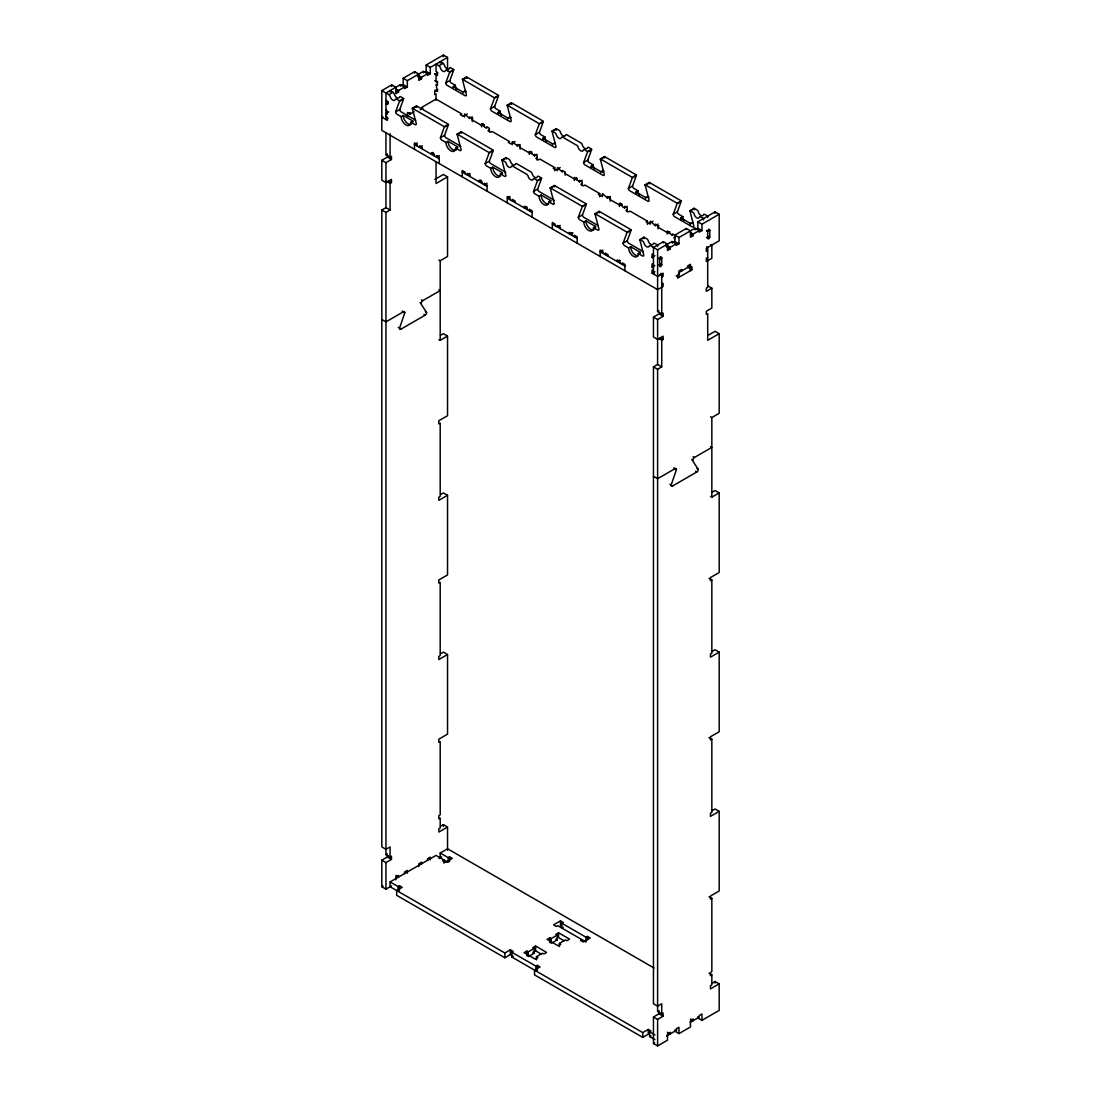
<?xml version="1.0" encoding="UTF-8"?>
<svg xmlns="http://www.w3.org/2000/svg" width="1101" height="1101" viewBox="0 0 1101 1101"><rect width="100%" height="100%" fill="white"/><g stroke="black" fill="none" stroke-linecap="round" stroke-linejoin="round"><path stroke-width="1.5" d="M627.253 211.887L627.253 207.896L624.501 206.314L624.501 207.896L622.203 206.575L622.203 204.979L619.45 203.396L619.45 206.479M420.087 302.541L426.596 312.491A1.954 1.129 -60 0 1 425.234 315.12L400.902 329.171A1.954 1.129 -60 0 1 399.553 328.098L404.755 312.877A1.954 1.129 -60 0 0 403.393 311.803L402.099 311.06M691.731 459.365L698.24 469.315A1.954 1.129 -60 0 1 696.878 471.957L672.546 486.009A1.954 1.129 -60 0 1 671.197 484.935L676.399 469.714A1.954 1.129 -60 0 0 675.037 468.641L673.743 467.897M395.631 111.848L399.512 101.278L403.64 98.897L399.759 109.467L395.631 111.848A1.954 1.129 60 0 0 397.007 114.243L401.136 116.623A6.826 3.936 60 0 0 405.966 124.991A6.826 3.936 60 0 0 410.797 122.197L412.861 121.014L403.214 115.44L401.136 116.623M445.726 82.933L449.607 72.349L453.75 69.969L449.869 80.538L445.726 82.933A1.954 1.129 60 0 0 447.102 85.314L465.035 95.663A1.954 1.129 60 0 0 466.411 94.865L462.53 79.809A1.954 1.129 60 0 1 462.461 79.327L466.604 76.932L498.602 95.402L494.459 97.796L462.461 79.327M440.414 137.708L444.295 127.138L448.437 124.757L444.556 135.327L440.414 137.708A1.954 1.129 60 0 0 441.79 140.102L445.933 142.483A6.826 3.936 60 0 0 450.763 150.851A6.826 3.936 60 0 0 455.58 148.057L457.658 146.873L447.997 141.3L445.933 142.483M490.523 108.793L494.404 98.223L498.533 95.828L494.652 106.398L490.523 108.793A1.954 1.129 60 0 0 491.899 111.173L509.818 121.523A1.954 1.129 60 0 0 511.194 120.725L507.313 105.668A1.954 1.129 60 0 1 507.258 105.187L511.401 102.792L543.385 121.261L539.256 123.656L507.258 105.187M485.211 163.567L489.092 152.998L493.234 150.617L489.339 161.186L485.211 163.567A1.954 1.129 60 0 0 486.587 165.962L490.729 168.343A6.826 3.936 60 0 0 495.546 176.71A6.826 3.936 60 0 0 500.377 173.917L502.441 172.733L492.794 167.159L490.729 168.343M535.306 134.652L539.187 124.083L543.33 121.688L539.449 132.258L535.306 134.652A1.954 1.129 60 0 0 536.682 137.033L554.615 147.383A1.954 1.129 60 0 0 555.991 146.584L552.11 131.528A1.954 1.129 60 0 1 552.055 131.047L556.184 128.652L559.102 130.331A1.954 1.129 60 0 1 560.395 132.148A3.895 2.257 60 0 0 564.207 136.152M533.517 191.464L537.398 180.894L541.541 178.5L537.66 189.069L533.517 191.464A1.954 1.129 60 0 0 534.893 193.845L539.036 196.239A6.826 3.936 60 0 0 543.853 204.593A6.826 3.936 60 0 0 548.683 201.813L550.748 200.616L541.1 195.042L539.036 196.239M583.613 162.535L587.507 151.966L591.636 149.585L587.755 160.154L583.613 162.535A1.954 1.129 60 0 0 585.003 164.93L602.921 175.279A1.954 1.129 60 0 0 604.298 174.481L600.417 159.425A1.954 1.129 60 0 1 600.362 158.929L604.49 156.548L636.488 175.018L632.346 177.399L600.362 158.929M578.314 217.324L582.195 206.754L586.324 204.359L582.443 214.929L578.314 217.324A1.954 1.129 60 0 0 579.69 219.718L583.819 222.099A6.826 3.936 60 0 0 588.65 230.453A6.826 3.936 60 0 0 593.48 227.673L595.545 226.476L585.897 220.902L583.819 222.099M628.41 188.395L632.291 177.825L636.433 175.444L632.552 186.014L628.41 188.395A1.954 1.129 60 0 0 629.786 190.79L647.718 201.139A1.954 1.129 60 0 0 649.095 200.341L645.214 185.285A1.954 1.129 60 0 1 645.145 184.789L649.287 182.408L681.285 200.877L677.143 203.272L645.145 184.789M623.097 243.183L626.978 232.614L631.121 230.219L627.24 240.789L623.097 243.183A1.954 1.129 60 0 0 624.473 245.578L628.616 247.959A6.826 3.936 60 0 0 633.447 256.313A6.826 3.936 60 0 0 638.263 253.533L640.342 252.335L630.68 246.762L628.616 247.959M673.206 214.255L677.087 203.685L681.216 201.304L677.335 211.874L673.206 214.255A1.954 1.129 60 0 0 674.583 216.649L692.501 226.999A1.954 1.129 60 0 0 693.878 226.2L689.997 211.144A1.954 1.129 60 0 1 689.942 210.663L694.084 208.268L696.988 209.947A1.954 1.129 60 0 1 698.282 211.764A3.895 2.257 60 0 0 700.883 215.383A3.895 2.257 60 0 0 703.484 214.764A1.954 1.129 60 0 1 704.791 214.447L707.695 216.126L707.695 217.516M658.976 275.567L658.288 275.966M660.008 274.975L659.32 275.374M661.04 274.383L660.352 274.782M661.729 284.058L663.105 283.274L663.105 286.453L657.6 289.632L381.813 130.413L381.813 90.612L391.695 84.901L395.837 87.296L395.837 93.668L398.59 92.071L398.59 90.475L404.562 87.02L404.562 88.617L407.329 87.02L407.329 80.662L403.186 78.267L403.186 84.639L407.329 87.02M403.186 78.267L414.678 71.634L418.82 74.028L418.82 80.387L421.573 78.804L421.573 77.208L427.546 73.753L427.546 75.35L430.298 73.753L430.298 67.395L447.543 57.445L447.543 70.712M430.298 73.753L426.17 71.372L426.17 65L443.4 55.05L447.543 57.445M404.562 87.02L400.434 84.639L385.956 92.993L385.956 119.541L388.02 118.344M407.329 80.662L423.417 71.372L427.546 73.753M401.287 85.727L403.186 84.639M424.449 72.363L426.17 71.372M388.859 94.672L392.988 92.291A1.954 1.129 60 0 1 394.296 94.094A3.895 2.257 60 0 0 396.897 97.728A3.895 2.257 60 0 0 399.498 97.108A1.954 1.129 60 0 1 400.792 96.792L403.709 98.471L399.567 100.865L396.663 99.186A1.954 1.129 60 0 0 395.355 99.489A3.895 2.257 60 0 1 392.754 100.108A3.895 2.257 60 0 1 390.153 96.489A1.954 1.129 60 0 0 388.859 94.672L381.813 90.612M435.019 74.084L437.427 75.487L437.427 72.294L436.051 71.496L436.051 64.078L438.955 65.757L443.097 63.363A1.954 1.129 60 0 1 444.391 65.179A3.895 2.257 60 0 0 448.589 69.129M388.02 102.421L385.956 103.618L387.332 104.402L387.332 101.223L385.956 100.425M388.708 111.834L385.956 113.431L387.332 114.229L387.332 111.05L385.956 110.251M437.895 89.553L434.675 91.411L434.675 94.59L436.051 93.791L436.051 100.26M412.366 108.256L416.508 105.861L448.492 124.33L444.364 126.725L412.366 108.256A1.954 1.129 60 0 0 412.421 108.738L416.316 123.794A1.954 1.129 60 0 1 414.926 124.592L410.797 122.197M412.421 108.738L416.563 106.357A1.954 1.129 60 0 1 416.508 105.861M462.53 79.809L466.659 77.428A1.954 1.129 60 0 1 466.604 76.932M453.419 87.791A6.826 3.936 60 0 1 453.309 86.511L455.374 85.314A6.826 3.936 60 0 0 456.612 89.745M407.329 112.495L410.095 114.091L414.196 111.724M420.197 109.852L422.949 108.256L421.573 107.458L436.051 99.104L461.787 113.967L460.411 114.752L463.163 116.348L467.306 113.967M462.847 93.227A6.826 3.936 60 0 0 462.957 92.085L465.035 90.888L466.329 91.631M385.956 133.028L385.956 154.691L387.332 153.906L387.332 157.085L381.813 160.264L381.813 180.179L385.956 182.56L391.461 179.38L391.461 182.56L390.084 183.358L385.956 180.963M385.956 154.691L390.084 157.085L391.461 156.287L391.461 159.48L385.956 162.659L381.813 160.264M417.21 142.882L414.444 144.479L439.271 158.805M422.261 145.8L419.509 147.396L419.509 145.8L422.261 147.396L422.261 148.993M464.553 117.05L464.553 113.967L469.604 118.468L472.357 116.885M457.163 134.116L461.291 131.721L493.289 150.19L489.147 152.585L457.163 134.116A1.954 1.129 60 0 0 457.218 134.597L461.099 149.653A1.954 1.129 60 0 1 459.723 150.452L455.58 148.057M457.218 134.597L461.36 132.216A1.954 1.129 60 0 1 461.291 131.721M507.313 105.668L511.456 103.288A1.954 1.129 60 0 1 511.401 102.792M498.313 114.091A6.826 3.936 60 0 1 498.106 112.371L500.171 111.173A6.826 3.936 60 0 0 501.175 115.165M439.271 155.626L436.505 157.223L436.505 155.626L439.271 157.223L439.271 163.581M507.547 119.431A6.826 3.936 60 0 0 507.754 117.945L510.341 117.05M489.367 129.89L487.991 130.675L490.743 132.271L492.119 131.473L509.598 141.561L508.208 142.359L510.974 143.956L515.103 141.561M391.502 885.906L385.956 889.113L381.813 886.732L381.813 860.198L385.956 862.578L391.461 859.399L391.461 856.206L390.084 857.005L390.084 846.917L385.956 849.311L381.813 846.917L381.813 210.03L385.956 207.635L390.084 210.03L390.084 183.358M434.785 179.449L443.4 174.467L447.543 176.862L447.543 256.464L440.194 260.717L438.9 259.974M381.813 210.03L385.956 212.41L390.084 210.03M447.543 176.862L436.051 183.495L436.051 161.819M470.058 173.407L467.306 175.004L467.306 173.407L470.058 175.004L470.058 176.587M512.35 144.644L512.35 141.561L517.401 146.075L520.167 144.479M500.377 173.917L504.519 176.311A1.954 1.129 60 0 0 505.896 175.513L502.015 160.457A1.954 1.129 60 0 1 501.946 159.975L506.088 157.581L508.992 159.26A1.954 1.129 60 0 1 510.3 161.076A3.895 2.257 60 0 0 514.662 164.985M502.015 160.457L506.143 158.076A1.954 1.129 60 0 1 506.088 157.581M552.11 131.528L556.239 129.147A1.954 1.129 60 0 1 556.184 128.652M543.013 139.51A6.826 3.936 60 0 1 542.889 138.231L544.967 137.033A6.826 3.936 60 0 0 546.192 141.465M481.33 182.202L481.33 180.702L479.252 181.899L479.252 180.303L482.018 181.899L482.018 183.495M552.427 144.947A6.826 3.936 60 0 0 552.551 143.804L555.386 143.061M487.069 183.22L484.316 184.817L484.316 183.22L487.069 184.817L487.069 191.189M529.361 154.47L529.361 151.374L534.412 155.888L537.164 154.305M537.164 157.484L535.788 158.283L538.554 159.865L539.93 159.081L554.643 167.558L554.643 170.751M554.643 167.558L553.266 168.357L556.033 169.953L560.161 167.558M510.038 196.501L507.286 198.084L532.1 212.424M550.252 187.858L554.395 185.477L586.393 203.946L582.25 206.327L550.252 187.858A1.954 1.129 60 0 0 550.321 188.354L554.202 203.41A1.954 1.129 60 0 1 552.826 204.194L548.683 201.813M550.321 188.354L554.45 185.959A1.954 1.129 60 0 1 554.395 185.477M600.417 159.425L604.559 157.03A1.954 1.129 60 0 1 604.49 156.548M591.402 167.847A6.826 3.936 60 0 1 591.196 166.127L593.274 164.93A6.826 3.936 60 0 0 594.279 168.907M574.405 180.468L574.405 177.385L579.456 181.899L582.209 180.303M600.733 172.843A6.826 3.936 60 0 0 600.857 171.687L602.921 170.504L603.954 171.095M582.223 183.482L580.846 184.28L583.599 185.876L584.989 185.078L599.687 193.57L599.687 196.762M599.687 193.57L598.297 194.368L601.063 195.964L602.44 195.166M403.393 311.803L385.956 321.877L381.813 319.496M421.38 303.284A1.954 1.129 -60 0 1 422.743 300.642L440.194 290.568L438.9 289.824M560.148 225.416L557.395 227.012L557.395 225.416L560.148 227.012L560.148 228.595M602.44 196.652L602.44 193.57L607.491 198.084L610.257 196.487M595.049 213.718L599.192 211.337L631.176 229.806L627.047 232.187L595.049 213.718A1.954 1.129 60 0 0 595.104 214.213L598.985 229.269A1.954 1.129 60 0 1 597.609 230.068L593.48 227.673M595.104 214.213L599.247 211.819A1.954 1.129 60 0 1 599.192 211.337M645.214 185.285L649.342 182.89A1.954 1.129 60 0 1 649.287 182.408M636.103 193.253A6.826 3.936 60 0 1 635.993 191.987L638.057 190.79A6.826 3.936 60 0 0 639.296 195.221M624.501 207.896L627.253 206.314M645.53 198.703A6.826 3.936 60 0 0 645.64 197.547L647.718 196.363L649.012 197.107M627.253 209.493L625.877 210.291L628.643 211.887L630.02 211.089L647.484 221.177L647.484 224.356M440.469 335.392L443.4 333.686L447.543 336.08L447.543 415.696L438.804 420.733L438.804 423.913L440.194 423.128L440.194 496.372L438.804 497.157L438.804 500.349L447.543 495.299L447.543 574.915L438.804 579.952L438.804 583.145L440.194 582.346L440.194 655.59L438.804 656.389L438.804 659.568L447.543 654.531L447.543 734.133L438.804 739.184L438.804 742.363L440.194 741.565L440.194 814.809L438.804 815.607L438.804 818.8L440.194 818.002L440.194 828.076L438.804 828.874L438.804 832.067L447.543 827.016L447.543 850.233M438.9 339.576L440.194 340.319L447.543 336.08M647.484 221.177L646.108 221.962L648.861 223.558L653.003 221.177M602.894 250.092L600.141 251.689L624.955 266.015M650.237 224.26L650.237 221.177L655.301 225.677L658.054 224.095M638.263 253.533L642.406 255.927A1.954 1.129 60 0 0 643.782 255.129L639.901 240.073A1.954 1.129 60 0 1 639.846 239.578L643.975 237.197L646.893 238.876A1.954 1.129 60 0 1 648.186 240.679A3.895 2.257 60 0 0 650.787 244.312A3.895 2.257 60 0 0 653.388 243.693A1.954 1.129 60 0 1 654.682 243.376L657.6 245.055L657.6 246.445M639.901 240.073L644.03 237.678A1.954 1.129 60 0 1 643.975 237.197M689.997 211.144L694.139 208.75A1.954 1.129 60 0 1 694.084 208.268M680.982 219.567A6.826 3.936 60 0 1 680.79 217.847L682.854 216.649A6.826 3.936 60 0 0 683.859 220.64M690.327 224.563A6.826 3.936 60 0 0 690.437 223.42L693.024 222.512M678.973 243.858L674.83 241.477L674.83 235.105L678.973 237.486L678.973 243.858L676.207 245.454L676.207 243.858L670.234 247.312L670.234 248.909L667.481 250.491L667.481 244.119L663.339 241.738L653.457 247.436L653.457 273.984L654.489 273.378M674.83 235.105L686.322 228.471L690.465 230.852L690.465 237.224L693.217 235.628L693.217 234.045L699.19 230.591L699.19 232.187L701.956 230.591L701.956 224.219L719.187 214.268L719.187 240.802L706.319 248.234L706.319 251.427L707.695 250.629M701.956 230.591L697.814 228.21L697.814 221.838L715.044 211.887L719.187 214.268M673.688 237.885L675.064 237.1M639.846 239.578L642.75 241.257A1.954 1.129 60 0 1 644.044 243.073A3.895 2.257 60 0 0 646.645 246.693A3.895 2.257 60 0 0 649.246 246.074A1.954 1.129 60 0 1 650.553 245.757L657.6 249.831L672.078 241.477L676.207 243.858M678.973 237.486L695.061 228.21L699.19 230.591M672.587 242.77L674.83 241.477M695.405 229.6L697.814 228.21M653.457 254.868L652.081 254.083L652.081 257.262L654.834 255.666M659.664 259.258L661.729 258.061L660.008 257.056M709.76 230.329L707.695 231.527L706.663 230.921M653.457 264.694L652.081 263.896L652.081 267.075L654.834 265.492M653.457 270.791L652.081 269.993L652.081 273.186L654.834 271.589M661.729 277.163L663.105 276.365L663.105 273.186L657.6 276.365L652.081 273.186M678.973 272.525L690.465 265.891M678.973 274.108L677.597 274.906L677.597 278.085L691.855 269.855L691.855 266.676L690.465 267.474M707.695 257.524L706.319 258.322L706.319 261.501L711.838 258.322L711.838 245.055L710.792 244.463M657.6 249.831L657.6 311.528L658.976 310.73M658.976 338.599L661.729 340.195L663.105 339.397L663.105 336.204L657.6 339.397L653.457 337.002L653.457 317.102L658.976 313.923L663.105 316.304L663.105 313.124L661.729 313.923L657.6 311.528M653.457 317.102L657.6 319.496L663.105 316.304M710.544 416.797L711.838 417.54L719.187 413.302L719.187 333.686L707.695 340.319L707.695 313.647L706.319 314.446L706.319 311.266L711.838 308.087L711.838 288.173L706.319 291.366L706.319 288.173L707.695 287.389L707.695 247.45L706.663 246.844M667.481 1032.284L670.234 1033.88L670.234 1032.284L667.481 1033.88L667.481 1040.239L657.6 1045.95L653.457 1043.555L653.457 1017.021L657.6 1019.416L663.105 1016.223L663.105 1013.044L661.729 1013.842L661.729 1003.754L657.6 1006.149L653.457 1003.754L653.457 366.867L657.6 364.472L661.729 366.867L661.729 340.195M707.874 335.447L715.044 331.305L719.187 333.686M440.496 494.597L443.4 492.918L447.543 495.299M653.457 366.867L657.6 369.248L661.729 366.867M675.037 468.641L657.6 478.715L653.457 476.32M693.024 460.108A1.954 1.129 -60 0 1 694.387 457.479L711.838 447.405L710.544 446.662M712.113 492.23L715.044 490.523L719.187 492.918L719.187 572.52L710.448 577.571L710.448 580.75L711.838 579.952L711.838 653.196L710.448 653.994L710.448 657.173L719.187 652.136L719.187 731.752L710.448 736.789L710.448 739.982L711.838 739.184L711.838 812.428L710.448 813.212L710.448 816.405L719.187 811.354L719.187 890.97L710.448 896.021L710.448 899.2L711.838 898.402L711.838 971.646L710.448 972.444L710.448 975.624L711.838 974.825L711.838 984.913L710.448 985.712L710.448 988.891L719.187 983.854L719.187 1010.388L701.956 1020.338L697.814 1017.957L697.814 1016.76M440.496 653.815L443.4 652.136L447.543 654.531M710.544 496.413L711.838 497.157L719.187 492.918M712.141 651.434L715.044 649.755L719.187 652.136M385.956 212.41L385.956 854.624L387.153 853.922M381.813 860.198L387.332 857.005L391.461 859.399M440.496 826.314L443.4 824.635L447.543 827.016M381.813 886.732L383.052 886.016M654.944 1039.647L649.645 1036.578L649.645 1031.802L651.021 1031.004L648.269 1029.421L642.75 1032.6L511.759 956.975L511.759 952.2L513.135 951.402L510.369 949.805L504.864 952.998L390.084 886.732L390.084 881.956L436.051 855.408L448.135 862.4M440.194 857.803L440.194 853.027L447.543 848.775L654.118 968.04M438.927 858.532L441.79 856.881M390.084 881.956L398.039 886.539L399.415 885.741L402.168 887.337L396.663 890.516L396.663 895.306L504.864 957.774L510.369 954.581L513.135 956.177L511.759 956.975M440.194 853.027L448.135 857.61L449.511 856.826L452.277 858.408L445.382 862.4L442.616 860.803L444.006 860.005L444.006 863.184M712.141 810.653L715.044 808.974L719.187 811.354M561.854 923.271L563.23 922.473L560.478 920.876L553.583 924.868L556.335 926.45L557.712 925.652L586.035 942.002L586.035 937.226L561.854 923.271L561.854 928.047L563.23 927.248M529.402 955.957L534.178 953.205L534.178 948.429L528.205 951.883L526.828 951.085L524.076 952.668L535.1 959.04L537.866 957.443L536.476 956.659L536.476 959.838M536.476 956.659L542.463 953.205L543.839 954.003L546.591 952.406L535.568 946.034L532.801 947.631L534.178 948.429M552.385 942.69L557.161 939.937L557.161 935.162L551.188 938.602L549.812 937.818L547.059 939.401L558.083 945.773L560.836 944.176L559.459 943.378L559.459 946.571M559.459 943.378L565.432 939.937L566.822 940.736L569.575 939.139L558.537 932.767L555.785 934.364L557.161 935.162M541.073 954.003L535.568 950.81L532.801 952.406L534.178 953.205M511.759 952.2L535.926 966.155L537.302 965.357L540.068 966.953L534.549 970.132L534.549 974.908L642.75 1037.376L648.269 1034.197L648.269 1029.421M581.892 939.621L580.516 940.405L583.269 942.002L590.164 938.024L587.411 936.428L586.035 937.226M657.6 369.248L657.6 1011.447L658.893 1010.704M653.457 1017.021L658.976 1013.842L663.105 1016.223M712.141 983.152L715.044 981.459L719.187 983.854M649.645 1036.578L651.021 1035.793M653.457 1043.555L654.696 1042.853M666.49 1036.041L676.867 1030.041M690.217 1022.347L699.19 1017.159L699.19 1015.562L701.956 1013.98L701.956 1020.338M674.83 1030.027L674.83 1031.224L678.973 1033.605L690.465 1026.972L690.465 1020.613L693.217 1019.017L693.217 1020.613L690.465 1019.017M382.845 116.555L381.813 117.146L387.332 120.326L387.332 117.146L385.956 116.348M443.097 63.363L440.194 61.684L440.194 63.074M552.055 131.047L554.959 132.726A1.954 1.129 60 0 1 556.253 134.542A3.895 2.257 60 0 0 558.854 138.162A3.895 2.257 60 0 0 561.455 137.542A1.954 1.129 60 0 1 562.762 137.226L576.855 145.36A1.954 1.129 60 0 1 578.149 147.176A3.895 2.257 60 0 0 580.75 150.796A3.895 2.257 60 0 0 583.351 150.176A1.954 1.129 60 0 1 584.645 149.86L587.562 151.539L591.691 149.158L588.787 147.479A1.954 1.129 60 0 0 587.48 147.782A3.895 2.257 60 0 1 584.892 148.415A3.895 2.257 60 0 1 582.291 144.781A1.954 1.129 60 0 0 580.984 142.979L566.891 134.845A1.954 1.129 60 0 0 565.597 135.148A3.895 2.257 60 0 1 564.923 135.974M689.942 210.663L692.846 212.342A1.954 1.129 60 0 1 694.153 214.144A3.895 2.257 60 0 0 696.754 217.778A3.895 2.257 60 0 0 699.355 217.145A1.954 1.129 60 0 1 700.649 216.842L703.553 218.521L703.553 219.911M426.17 65L430.298 67.395M697.814 221.838L701.956 224.219M436.822 72.556L437.606 72.996M708.466 229.38L709.76 230.137L709.76 236.963A1.459 0.84 -60 0 1 708.727 238.752A1.459 0.84 -60 0 1 707.695 238.16L706.402 237.403M455.374 85.314L451.245 82.933A1.954 1.129 60 0 1 449.869 80.538M500.171 111.173L496.028 108.793A1.954 1.129 60 0 1 494.652 106.398M510.603 117.201L511.373 117.642M544.967 137.033L540.825 134.652A1.954 1.129 60 0 1 539.449 132.258M593.274 164.93L589.131 162.535A1.954 1.129 60 0 1 587.755 160.154M638.057 190.79L633.928 188.395A1.954 1.129 60 0 1 632.552 186.014M682.854 216.649L678.711 214.255A1.954 1.129 60 0 1 677.335 211.874M434.757 73.739L436.051 74.496L436.051 81.323A1.459 0.84 -60 0 0 437.647 81.391M706.402 230.577L707.695 231.32A1.404 0.812 -60 0 1 709.705 230.178M453.309 86.511L462.957 92.085M498.106 112.371L507.754 117.945M542.889 138.231L552.551 143.804M591.196 166.127L600.857 171.687M635.993 191.987L645.64 197.547M680.79 217.847L690.437 223.42M708.466 236.22L709.76 236.963L707.695 238.16L707.695 231.32M434.757 80.579L437.427 82.121L437.427 85.3L436.051 84.502L437.427 91.411L435.019 90.007M417.43 74.827L421.573 77.208M690.465 232.449L693.217 234.045M417.43 76.409L421.573 78.804M690.465 234.045L693.217 235.628M482.472 123.518L483.628 124.179L483.628 125.968M530.847 151.443L531.425 153.562M620.358 203.121L621.514 203.795L621.514 205.281M395.837 88.878L398.59 90.475M666.105 244.917L670.234 247.312M395.837 90.475L398.59 92.071M666.105 246.514L670.234 248.909M392.988 92.291L390.084 90.612L390.084 92.002M501.946 159.975L504.864 161.654A1.954 1.129 60 0 1 506.157 163.457A3.895 2.257 60 0 0 508.758 167.091A3.895 2.257 60 0 0 511.359 166.457A1.954 1.129 60 0 1 512.653 166.155L526.746 174.288A1.954 1.129 60 0 1 528.053 176.105A3.895 2.257 60 0 0 530.654 179.724A3.895 2.257 60 0 0 533.256 179.105A1.954 1.129 60 0 1 534.549 178.789L537.453 180.468L541.596 178.087L538.692 176.408A1.954 1.129 60 0 0 537.384 176.71A3.895 2.257 60 0 1 534.783 177.33A3.895 2.257 60 0 1 532.182 173.71A1.954 1.129 60 0 0 530.888 171.894L516.796 163.76A1.954 1.129 60 0 0 515.502 164.077A3.895 2.257 60 0 1 515.227 164.558M689.088 268.272L691.855 269.855M660.435 257.111L661.729 257.868L661.729 264.694A1.459 0.84 -60 0 1 660.696 266.483A1.459 0.84 -60 0 1 659.664 265.891L658.37 265.135M707.695 285.792L711.838 288.173M386.726 101.471L388.02 102.228L388.02 104.058M658.37 258.308L659.664 259.052A1.404 0.812 -60 0 1 661.673 257.909M415.71 120.257L401.136 111.848A1.954 1.129 60 0 1 399.759 109.467M460.755 146.268L445.933 137.708A1.954 1.129 60 0 1 444.556 135.327M505.799 172.279L490.729 163.567A1.954 1.129 60 0 1 489.339 161.186M554.367 200.313L539.036 191.464A1.954 1.129 60 0 1 537.66 189.069M598.394 225.733L583.819 217.324A1.954 1.129 60 0 1 582.443 214.929M643.438 251.744L628.616 243.183A1.954 1.129 60 0 1 627.24 240.789M405.939 114.889L408.705 116.486M652.081 257.262L653.457 258.061M660.435 263.951L661.729 264.694L659.664 265.891L659.664 259.052M676.207 275.704L678.973 277.301L678.973 270.929L681.739 269.332L681.739 270.929M652.081 267.075L653.457 267.873M660.696 273.378L661.729 273.984L661.729 313.923M432.376 152.447L433.519 153.108L431.454 154.305L431.454 152.709L434.207 154.305L434.207 155.888M480.174 180.041L481.33 180.702M525.783 206.382L526.361 206.713A1.459 0.84 0 0 0 526.815 206.892M462.255 172.073L487.069 186.413M552.344 224.095L577.158 238.422M387.332 157.085L391.461 159.48M388.708 180.963L391.461 182.56M660.352 337.801L663.105 339.397M421.449 299.899L422.743 300.642M693.093 456.722L694.387 457.479M425.303 311.734L426.596 312.491M696.947 468.572L698.24 469.315M423.94 314.377L425.234 315.12M695.584 471.214L696.878 471.957M403.461 312.134L404.755 312.877M675.106 468.971L676.399 469.714M398.259 327.355L399.553 328.098M669.903 484.192L671.197 484.935M399.608 328.428L400.902 329.171M671.266 485.252L672.546 486.009M709.072 578.369L711.838 579.952M709.072 737.587L711.838 739.184M709.072 896.806L711.838 898.402M709.072 973.243L711.838 974.825M564.056 940.736L558.537 937.543L558.537 932.767M555.785 939.139L557.161 939.937M385.956 854.624L390.084 857.005M657.6 1011.447L661.729 1013.842M395.837 875.446L398.59 877.043L398.59 875.446L395.837 877.043L395.837 879.823M649.645 1031.802L654.944 1034.871M694.139 208.75L694.373 209.699M649.342 182.89L649.59 183.839M644.03 237.678L644.278 238.628M604.559 157.03L604.793 157.98M599.247 211.819L599.481 212.768M556.239 129.147L556.487 130.083M554.45 185.959L554.698 186.909M511.456 103.288L511.704 104.223M506.143 158.076L506.391 159.012M466.659 77.428L466.907 78.364M461.36 132.216L461.594 133.152M416.563 106.357L416.811 107.292M675.064 238.587L675.064 235.504L672.298 233.907L672.298 235.504L667.247 230.99L667.247 234.073M537.164 160.168L537.164 155.888L534.412 154.305L534.412 155.888M715.044 211.887L715.044 213.539M715.044 981.459L715.044 983.124M711.838 417.54L711.838 497.157M695.061 228.21L695.061 229.6M690.465 270.667L690.465 264.295L687.712 265.878L687.712 267.474M686.322 228.471L686.322 229.669M678.973 1033.605L678.973 1027.247L676.207 1028.829L676.207 1030.426M672.078 241.477L672.078 242.867M669.312 231.692L669.312 232.875M663.339 241.738L663.339 242.936M658.976 1011.255L658.976 1013.842M658.054 228.774L658.054 225.677L655.301 224.095L655.301 225.677M657.6 319.496L657.6 364.472M657.6 1019.416L657.6 1045.95M642.75 1032.6L642.75 1037.376M624.955 270.791L624.955 264.433L622.203 262.836L622.203 264.433M619.904 263.098L619.904 261.501L617.152 259.919L617.152 261.501L619.216 260.318L619.216 261.804M610.257 201.166L610.257 198.084L607.491 196.487L607.491 198.084M607.958 256.203L607.958 254.606L605.192 253.01L605.192 254.606M602.894 253.285L602.894 251.689L600.141 250.092L600.141 256.464M587.411 936.428L587.411 939.621M582.209 185.574L582.209 181.899L579.456 180.303L579.456 181.899M577.158 243.197L577.158 236.825L574.405 235.242L574.405 236.825M576.484 177.784L576.484 179.862M572.107 235.504L572.107 233.907L569.341 232.311L569.341 233.907L571.419 232.71L571.419 234.21M565.212 175.169L565.212 172.073L562.446 170.49L562.446 172.073L557.395 167.572L557.395 170.655M560.478 920.876L560.478 925.652M555.097 225.677L555.097 224.095L552.344 222.498L552.344 228.87M551.188 938.602L551.188 943.378M549.812 937.818L549.812 942.594M537.302 965.357L537.302 970.132L535.926 970.931L535.926 966.155M535.568 946.034L535.568 950.81M532.1 217.2L532.113 210.828L529.361 209.231L529.361 210.828M528.205 951.883L528.205 956.659M527.062 209.493L527.062 207.896L524.296 206.314L524.296 207.896L526.374 206.713L526.361 208.213M526.828 951.085L526.828 955.861M520.167 149.158L520.167 146.075L517.401 144.479L517.401 146.075M515.103 202.598L515.103 201.001L512.35 199.405L512.35 201.001M510.369 949.805L510.369 954.581M510.052 199.68L510.052 198.084L507.3 196.487L507.286 202.873M504.864 952.998L504.864 957.774M489.367 131.68L489.367 128.294L486.614 126.698L486.614 128.294L484.316 126.959L484.316 125.376L481.55 123.78L481.55 126.863M472.357 121.564L472.357 118.468L469.604 116.885L469.604 118.468M465.007 173.669L465.007 172.073L462.255 170.49L462.255 176.862M449.511 856.826L449.511 861.601M448.135 857.61L448.135 860.803M443.4 55.05L443.4 56.715M443.4 824.635L443.4 826.287M440.194 260.717L440.194 340.319M433.519 153.7L433.519 154.594M430.298 859.922L430.298 857.142L427.546 858.739L427.546 860.321M423.417 71.372L423.417 72.762M421.573 863.776L421.573 862.179L418.82 863.776L418.82 866.556M417.21 146.075L417.21 144.479L414.444 142.882L414.444 149.254M414.678 71.634L414.678 73.23M410.095 114.091L410.095 112.495L407.329 114.091L407.329 116.073M407.329 873.189L407.329 870.409L404.562 872.006L404.562 873.588M400.434 84.639L400.434 86.029M399.415 885.741L399.415 890.516M398.039 886.539L398.039 889.732M391.695 84.901L391.695 86.497M390.084 133.744L390.084 157.085M387.332 855.023L387.332 857.005M385.956 162.659L385.956 207.635M385.956 862.578L385.956 889.113M484.013 124.95A1.459 0.84 0 0 1 481.55 125.376L472.357 120.064A1.459 0.84 0 0 1 472.811 118.688M531.425 151.773A1.459 0.84 0 0 1 531.425 152.97A1.459 0.84 0 0 1 529.361 152.97L520.167 147.658A1.459 0.84 0 0 1 520.264 146.419M573.029 232.889A1.459 0.84 0 0 1 571.736 232.861M620.4 260.552A1.459 0.84 0 0 1 619.312 260.359M621.914 204.208A1.459 0.84 0 0 1 619.45 204.979L610.257 199.68A1.459 0.84 0 0 1 610.463 198.386M669.669 231.733A1.459 0.84 0 0 1 667.247 232.586L658.054 227.274A1.459 0.84 0 0 1 658.935 225.843M576.566 177.839A1.459 0.84 0 0 1 576.429 178.995A1.459 0.84 0 0 1 574.405 178.968L565.212 173.669A1.459 0.84 0 0 1 565.322 172.417M411.127 124.289A6.826 3.936 60 0 1 405.994 122.087A6.826 3.936 60 0 1 403.214 115.44M412.861 121.014A6.826 3.936 60 0 1 412.751 122.156M456.42 149.874A6.826 3.936 60 0 1 451.107 148.291A6.826 3.936 60 0 1 447.997 141.3M457.658 146.873A6.826 3.936 60 0 1 457.534 148.016M500.432 176.091A6.826 3.936 60 0 1 495.409 173.628A6.826 3.936 60 0 1 492.794 167.159M502.441 172.733A6.826 3.936 60 0 1 502.331 173.875M548.738 203.988A6.826 3.936 60 0 1 543.715 201.511A6.826 3.936 60 0 1 541.1 195.042M550.748 200.616A6.826 3.936 60 0 1 550.555 202.102M594.072 229.641A6.826 3.936 60 0 1 588.829 227.728A6.826 3.936 60 0 1 585.897 220.902M595.545 226.476A6.826 3.936 60 0 1 595.435 227.618M638.029 255.762A6.826 3.936 60 0 1 633.144 253.051A6.826 3.936 60 0 1 630.68 246.762M640.342 252.335A6.826 3.936 60 0 1 640.135 253.822M436.106 74.469A1.404 0.812 -60 0 1 437.606 72.817M388.075 102.2A1.404 0.812 -60 0 1 388.171 101.801M449.208 68.799A3.895 2.257 60 0 0 449.593 68.179A1.954 1.129 60 0 1 450.901 67.863L453.805 69.542L449.662 71.937L446.758 70.258A1.954 1.129 60 0 0 445.465 70.56A3.895 2.257 60 0 1 442.863 71.193A3.895 2.257 60 0 1 440.262 67.56A1.954 1.129 60 0 0 438.955 65.757M692.501 222.223A6.826 3.936 60 0 1 692.391 223.365M647.718 196.363A6.826 3.936 60 0 1 647.594 197.506M602.921 170.504A6.826 3.936 60 0 1 602.605 172.306M554.615 142.607A6.826 3.936 60 0 1 554.505 143.749M509.818 116.747A6.826 3.936 60 0 1 509.708 117.89M465.035 90.888A6.826 3.936 60 0 1 464.911 92.03"/></g></svg>
